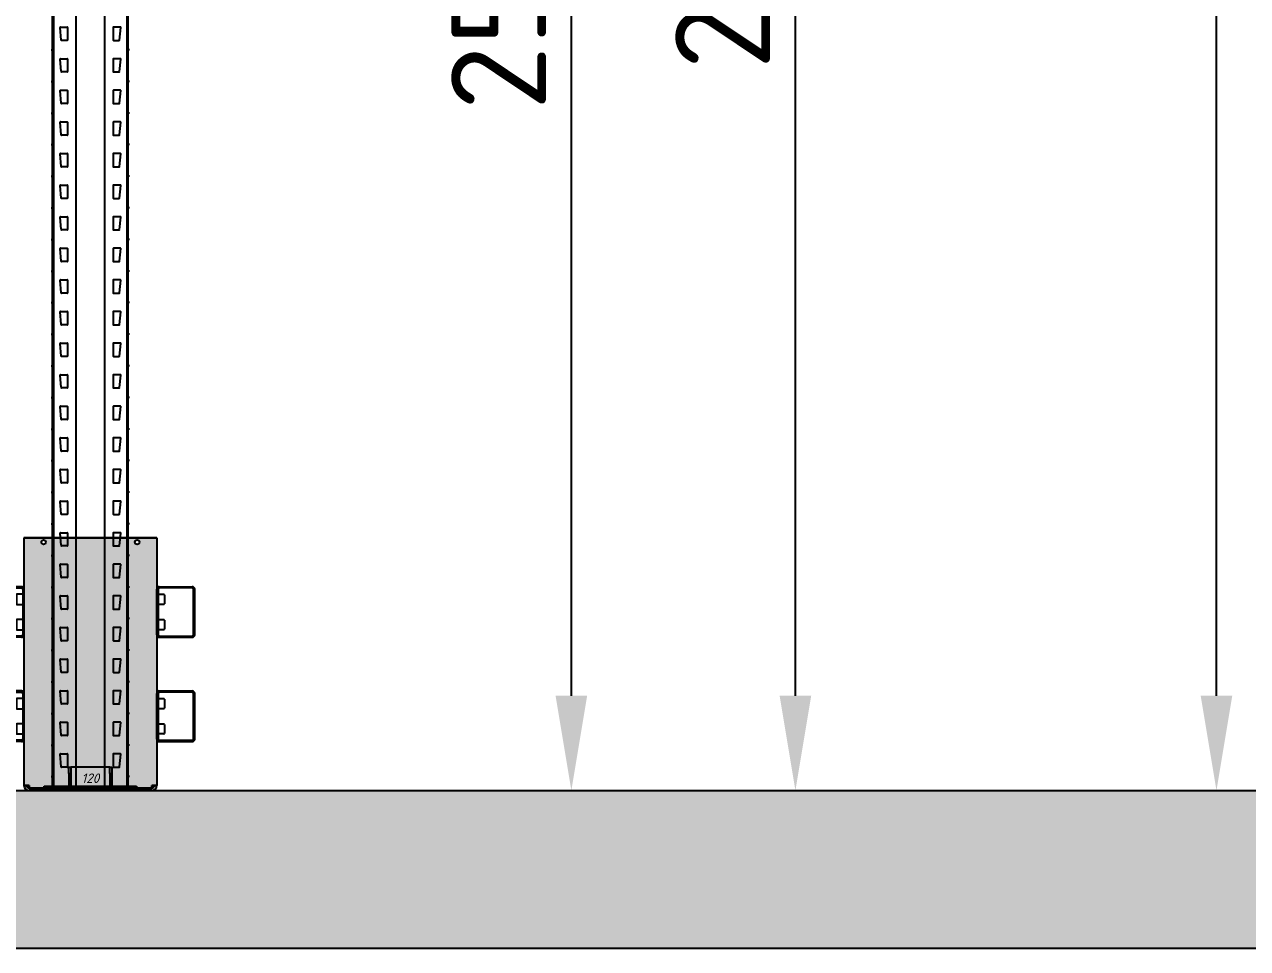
# Model space of a CAD drawing. Header units: millimetres. Extents: x 2140 to 223837, y 2113 to 170313.
# Drawn here: x 214557 to 216491, y 109472 to 110935 of the extents above; entities that cross this region are included whole.
import ezdxf

# ---------------------------------------------------------------- set-up
doc = ezdxf.new("R2010")
doc.units = ezdxf.units.MM
doc.layers.add('0_ANNOT_Dimensions', color=7, linetype='Continuous')
doc.layers.add('2.Стойка', color=7, linetype='Continuous')
doc.layers.add('37.Паллеты', color=32, linetype='Continuous', lineweight=0)
doc.layers.add('_Размеры', color=7, linetype='Continuous', lineweight=9)
doc.styles.get("Standard").update_dxf_attribs({"font": 'isocpeur.ttf'})
doc.styles.add('Курсив', font='isocpeui.ttf')
doc.dimstyles.new('150', dxfattribs={"dimtxt": 150, "dimasz": 150, "dimexe": 1, "dimexo": 10, "dimgap": 40, "dimtad": 1, "dimdec": 0, "dimzin": 0, "dimdsep": 46, "dimtxsty": 'Standard', "dimcen": 0.09, "dimadec": 0, "dimazin": 0, "dimtfac": 1, "dimtdec": 0, "dimtofl": 0, "dimtmove": 0, "dimatfit": 3, "dimfxl": 1, "dimtolj": 1, "dimtzin": 0, "dimarcsym": 0})
doc.dimstyles.new('150 (цвет)', dxfattribs={"dimtxt": 150, "dimasz": 150, "dimexe": 1, "dimexo": 10, "dimgap": -20, "dimtad": 1, "dimdec": 0, "dimzin": 0, "dimdsep": 46, "dimtxsty": 'Standard', "dimcen": 0.09, "dimadec": 0, "dimazin": 0, "dimtfac": 1, "dimtdec": 0, "dimtofl": 0, "dimtmove": 0, "dimatfit": 3, "dimfxl": 1, "dimtfill": 2, "dimtfillclr": 2, "dimtolj": 1, "dimtzin": 0, "dimarcsym": 0})
doc.dimstyles.new('Рзм блок', dxfattribs={"dimtxt": 40, "dimasz": 80, "dimexe": 0.18, "dimexo": 0, "dimgap": 5, "dimtad": 1, "dimtoh": 1, "dimdec": 0, "dimzin": 0, "dimdsep": 46, "dimtxsty": 'Курсив', "dimblk": 'NONE', "dimcen": 0.09, "dimse1": 1, "dimse2": 1, "dimsd1": 1, "dimsd2": 1, "dimadec": 0, "dimazin": 0, "dimtfac": 1, "dimtdec": 0, "dimtofl": 0, "dimtmove": 0, "dimatfit": 2, "dimldrblk": 'NONE', "dimfxl": 0.18, "dimtolj": 1, "dimtzin": 0, "dimarcsym": 0})

# ---------------------------------------------------------------- blocks, each defined once
blk = doc.blocks.new('*U1210')
at = {"linetype": 'ByBlock', "ltscale": 300}
h = blk.add_hatch(dxfattribs=at)
h.set_pattern_fill('AR-SAND', color=256, scale=50, style=0)
h.set_pattern_definition([(37.5, (-941512.64, 840980.66), (-3.149668, 96.3411885), [0, -76, 0, -85, 0, -81.25]), (7.5, (-941512.64, 840980.66), (88.488835, 141.107303), [0, -41, 0, -68.5, 0, -26.25]), (327.5, (-941574.14, 840980.66), (155.707093, 0.2829527), [0, -25, 0, -90, 0, -117.5]), (317.5, (-941574.14, 840980.66), (150.30633, 43.883778), [0, -12.5, 0, -59, 0, -67.5])])
h.paths.add_polyline_path([(0, 0), (35715.7, 0), (35715.7, -250), (0, -250)])
blk.add_lwpolyline([(0, 0), (35715.7, 0), (35715.7, -250), (0, -250)], close=True, dxfattribs=at)
blk = doc.blocks.new('*D495')
at = {"layer": 'Defpoints', "color": 0, "linetype": 'ByBlock', "transparency": 16777216}
for p in [(-120, 12200), (0, 12200), (0, 0)]:
    blk.add_point(p, dxfattribs=at)
at = {"color": 0, "linetype": 'ByBlock', "transparency": 16777216, "insert": (-132.5, 12150), "char_height": 15, "attachment_point": 5, "rotation": 90, "style": 'Курсив'}
blk.add_mtext('\\A1;12200', dxfattribs=at)
blk = doc.blocks.new('_None')
blk = doc.blocks.new('*D496')
at = {"layer": 'Defpoints', "color": 0, "linetype": 'ByBlock', "transparency": 16777216}
for p in [(-120, 0), (-120, 0), (0, 0)]:
    blk.add_point(p, dxfattribs=at)
at = {"color": 0, "linetype": 'ByBlock', "transparency": 16777216, "insert": (-60, 12.5), "char_height": 15, "attachment_point": 5, "style": 'Курсив'}
blk.add_mtext('\\A1;120', dxfattribs=at)
blk = doc.blocks.new('*D1223')
at = {"layer": '0_ANNOT_Dimensions', "color": 0, "lineweight": -2, "transparency": 16777216}
for p, q in [((214606, 112308.8), (215422.8, 112308.8)), ((215421.8, 109872.5), (215421.8, 112158.8)), ((214671, 109722.5), (215422.8, 109722.5))]:
    blk.add_line(p, q, dxfattribs=at)
at = {"layer": '0_ANNOT_Dimensions', "color": 0, "transparency": 16777216}
for points in [[(215396.8, 112158.8), (215446.8, 112158.8), (215421.8, 112308.8)], [(215396.8, 109872.5), (215446.8, 109872.5), (215421.8, 109722.5)]]:
    blk.add_solid(points, dxfattribs=at)
at = {"layer": 'Defpoints', "color": 0, "transparency": 16777216}
for p in [(214596, 112308.8), (215421.8, 112308.8), (214661, 109722.5)]:
    blk.add_point(p, dxfattribs=at)
at = {"layer": '0_ANNOT_Dimensions', "color": 0, "transparency": 16777216, "insert": (215306.8, 111015.6), "char_height": 150, "attachment_point": 5, "rotation": 90}
blk.add_mtext('\\A1;2586', dxfattribs=at)
blk = doc.blocks.new('*D1224')
at = {"layer": '0_ANNOT_Dimensions', "color": 0, "lineweight": -2, "transparency": 16777216}
for p, q in [((214606, 112403.8), (215777.2, 112403.8)), ((215776.2, 109872.5), (215776.2, 112253.8)), ((214671, 109722.5), (215777.2, 109722.5))]:
    blk.add_line(p, q, dxfattribs=at)
at = {"layer": '0_ANNOT_Dimensions', "color": 0, "transparency": 16777216}
for points in [[(215751.2, 112253.8), (215801.2, 112253.8), (215776.2, 112403.8)], [(215751.2, 109872.5), (215801.2, 109872.5), (215776.2, 109722.5)]]:
    blk.add_solid(points, dxfattribs=at)
at = {"layer": 'Defpoints', "color": 0, "transparency": 16777216}
for p in [(214596, 112403.8), (215776.2, 112403.8), (214661, 109722.5)]:
    blk.add_point(p, dxfattribs=at)
at = {"layer": '0_ANNOT_Dimensions', "color": 0, "transparency": 16777216, "insert": (215661.2, 111063.1), "char_height": 150, "attachment_point": 5, "rotation": 90}
blk.add_mtext('\\A1;2681', dxfattribs=at)
blk = doc.blocks.new('*D1219')
at = {"layer": '0_ANNOT_Dimensions', "color": 0, "lineweight": -2, "transparency": 16777216}
for p, q in [((214606, 113608.8), (216443.2, 113608.8)), ((216442.2, 109872.5), (216442.2, 113458.8)), ((216422.2, 111880.6), (216232.2, 111880.6)), ((216232.2, 111880.6), (216232.2, 111450.6)), ((216422.2, 111450.6), (216422.2, 111880.6)), ((216232.2, 111450.6), (216422.2, 111450.6)), ((215056.9, 109722.5), (216443.2, 109722.5))]:
    blk.add_line(p, q, dxfattribs=at)
at = {"layer": '0_ANNOT_Dimensions', "color": 0, "transparency": 16777216}
for points in [[(216417.2, 113458.8), (216467.2, 113458.8), (216442.2, 113608.8)], [(216417.2, 109872.5), (216467.2, 109872.5), (216442.2, 109722.5)]]:
    blk.add_solid(points, dxfattribs=at)
at = {"layer": 'Defpoints', "color": 0, "transparency": 16777216}
for p in [(214596, 113608.8), (216442.2, 113608.8), (215046.9, 109722.5)]:
    blk.add_point(p, dxfattribs=at)
at = {"layer": '0_ANNOT_Dimensions', "color": 0, "transparency": 16777216, "insert": (216327.2, 111665.6), "char_height": 150, "attachment_point": 5, "rotation": 90, "bg_fill": 1, "box_fill_scale": 1.1, "bg_fill_color": 2, "bg_fill_transparency": 0}
blk.add_mtext('\\A1;3886', dxfattribs=at)
blk = doc.blocks.new('*D1220')
at = {"layer": '0_ANNOT_Dimensions', "color": 0, "lineweight": -2, "transparency": 16777216}
for p, q in [((214606, 115053.8), (216771.7, 115053.8)), ((216770.7, 109872.5), (216770.7, 114903.8)), ((215056.9, 109722.5), (216771.7, 109722.5))]:
    blk.add_line(p, q, dxfattribs=at)
at = {"layer": '0_ANNOT_Dimensions', "color": 0, "transparency": 16777216}
for points in [[(216745.7, 114903.8), (216795.7, 114903.8), (216770.7, 115053.8)], [(216745.7, 109872.5), (216795.7, 109872.5), (216770.7, 109722.5)]]:
    blk.add_solid(points, dxfattribs=at)
at = {"layer": 'Defpoints', "color": 0, "transparency": 16777216}
for p in [(214596, 115053.8), (216770.7, 115053.8), (215046.9, 109722.5)]:
    blk.add_point(p, dxfattribs=at)
at = {"layer": '0_ANNOT_Dimensions', "color": 0, "transparency": 16777216, "insert": (216655.7, 112388.1), "char_height": 150, "attachment_point": 5, "rotation": 90}
blk.add_mtext('\\A1;5331', dxfattribs=at)
blk = doc.blocks.new('*D1221')
at = {"layer": '0_ANNOT_Dimensions', "color": 0, "lineweight": -2, "transparency": 16777216}
for p, q in [((215024.4, 116403.8), (217085.9, 116403.8)), ((217084.9, 109872.5), (217084.9, 116253.8)), ((215234.1, 109722.5), (217085.9, 109722.5))]:
    blk.add_line(p, q, dxfattribs=at)
at = {"layer": '0_ANNOT_Dimensions', "color": 0, "transparency": 16777216}
for points in [[(217059.9, 116253.8), (217109.9, 116253.8), (217084.9, 116403.8)], [(217059.9, 109872.5), (217109.9, 109872.5), (217084.9, 109722.5)]]:
    blk.add_solid(points, dxfattribs=at)
at = {"layer": 'Defpoints', "color": 0, "transparency": 16777216}
for p in [(215014.4, 116403.8), (217084.9, 116403.8), (215224.1, 109722.5)]:
    blk.add_point(p, dxfattribs=at)
at = {"layer": '0_ANNOT_Dimensions', "color": 0, "transparency": 16777216, "insert": (216969.9, 113063.1), "char_height": 150, "attachment_point": 5, "rotation": 90}
blk.add_mtext('\\A1;6681', dxfattribs=at)
blk = doc.blocks.new('*D1222')
at = {"layer": '0_ANNOT_Dimensions', "color": 0, "lineweight": -2, "transparency": 16777216}
for p, q in [((214606, 117608.8), (217421.5, 117608.8)), ((217420.5, 109872.5), (217420.5, 117458.8)), ((217400.5, 113880.6), (217210.5, 113880.6)), ((217210.5, 113880.6), (217210.5, 113450.6)), ((217400.5, 113450.6), (217400.5, 113880.6)), ((217210.5, 113450.6), (217400.5, 113450.6)), ((215234.1, 109722.5), (217421.5, 109722.5))]:
    blk.add_line(p, q, dxfattribs=at)
at = {"layer": '0_ANNOT_Dimensions', "color": 0, "transparency": 16777216}
for points in [[(217395.5, 117458.8), (217445.5, 117458.8), (217420.5, 117608.8)], [(217395.5, 109872.5), (217445.5, 109872.5), (217420.5, 109722.5)]]:
    blk.add_solid(points, dxfattribs=at)
at = {"layer": 'Defpoints', "color": 0, "transparency": 16777216}
for p in [(214596, 117608.8), (217420.5, 117608.8), (215224.1, 109722.5)]:
    blk.add_point(p, dxfattribs=at)
at = {"layer": '0_ANNOT_Dimensions', "color": 0, "transparency": 16777216, "insert": (217305.5, 113665.6), "char_height": 150, "attachment_point": 5, "rotation": 90, "bg_fill": 1, "box_fill_scale": 1.1, "bg_fill_color": 2, "bg_fill_transparency": 0}
blk.add_mtext('\\A1;7886', dxfattribs=at)
blk = doc.blocks.new('*U1025')
h = blk.add_hatch(color=0)
h.dxf.hatch_style = 1
h.paths.add_polyline_path([(-105, 400), (-97, 400), (97, 400), (105, 400), (105, 8), (97, 8), (97, 4), (92, 4), (-92, 4), (-97, 4), (-97, 8), (-105, 8)])
h.paths.add_polyline_path([(77.5, 393, 1), (70.5, 393, 1)], flags=16)
h.paths.add_polyline_path([(-70.5, 393, 1), (-77.5, 393, 1)], flags=16)
h.paths.add_polyline_path([(-105, 8), (-101, 8, 0.414214), (-97, 4), (-92, 4), (92, 4), (97, 4, 0.414214), (101, 8), (105, 8, -0.414214), (97, 0), (92, 0), (-92, 0), (-97, 0, -0.414214)])
h = blk.add_hatch(color=0)
h.dxf.hatch_style = 1
h.paths.add_polyline_path([(105, 318.5, -0.414214), (109, 322.5), (161, 322.5, -0.414214), (165, 318.5), (165, 246.5, -0.414214), (161, 242.5), (109, 242.5, -0.414214), (105, 246.5)])
h.paths.add_polyline_path([(107, 246.5, 0.414214), (109, 244.5), (161, 244.5, 0.414214), (163, 246.5), (163, 318.5, 0.414214), (161, 320.5), (109, 320.5, 0.414214), (107, 318.5)], flags=16)
h = blk.add_hatch(color=0)
h.dxf.hatch_style = 1
h.paths.add_polyline_path([(105, 153.5, -0.414214), (109, 157.5), (161, 157.5, -0.414214), (165, 153.5), (165, 81.5, -0.414214), (161, 77.5), (109, 77.5, -0.414214), (105, 81.5)])
h.paths.add_polyline_path([(107, 81.5, 0.414214), (109, 79.5), (161, 79.5, 0.414214), (163, 81.5), (163, 153.5, 0.414214), (161, 155.5), (109, 155.5, 0.414214), (107, 153.5)], flags=16)
at = {"color": 18, "linetype": 'Continuous', "lineweight": 25, "true_color": 0x000000}
for p, q in [((-105, 400), (-97, 400)), ((-105, 400), (-105, 8)), ((-97, 400), (97, 400)), ((97, 400), (105, 400)), ((105, 400), (105, 8)), ((105, 246.5), (105, 318.5)), ((107, 318.5), (107, 246.5)), ((107, 310.5), (116, 310.5)), ((109, 322.5), (161, 322.5)), ((161, 320.5), (109, 320.5)), ((163, 246.5), (163, 318.5)), ((165, 246.5), (165, 318.5)), ((116, 294.5), (107, 294.5)), ((117, 309.5), (117, 302.5)), ((117, 302.5), (117, 295.5)), ((107, 270.5), (116, 270.5)), ((116, 254.5), (107, 254.5)), ((117, 269.5), (117, 262.5)), ((117, 262.5), (117, 255.5)), ((109, 244.5), (161, 244.5)), ((109, 242.5), (161, 242.5)), ((109, 157.5), (161, 157.5)), ((161, 155.5), (109, 155.5)), ((105, 81.5), (105, 153.5)), ((107, 153.5), (107, 81.5)), ((107, 145.5), (116, 145.5)), ((117, 144.5), (117, 130.5)), ((163, 81.5), (163, 153.5)), ((165, 81.5), (165, 153.5)), ((116, 129.5), (107, 129.5)), ((107, 105.5), (116, 105.5)), ((117, 104.5), (117, 97.5)), ((117, 97.5), (117, 90.5)), ((116, 89.5), (107, 89.5)), ((109, 79.5), (161, 79.5)), ((109, 77.5), (161, 77.5)), ((-97, 8), (-105, 8)), ((-97, 4), (-97, 8)), ((-92, 4), (-97, 4)), ((-97, 0), (-92, 0)), ((-92, 4), (92, 4)), ((-92, 0), (92, 0)), ((97, 4), (92, 4)), ((92, 0), (97, 0)), ((97, 8), (97, 4)), ((105, 8), (97, 8))]:
    blk.add_line(p, q, dxfattribs=at)
for centre in [(-74, 393), (74, 393)]:
    blk.add_circle(centre, 3.5, dxfattribs=at)
for centre, radius, start, end in [((109, 318.5), 4, 90, 180), ((109, 318.5), 2, 90, 180), ((116, 309.5), 1, 0, 90), ((161, 318.5), 4, 0, 90), ((161, 318.5), 2, 0, 90), ((116, 295.5), 1, 270, 0), ((116, 269.5), 1, 0, 90), ((116, 255.5), 1, 270, 0), ((109, 246.5), 4, 180, 270), ((109, 246.5), 2, 180, 270), ((161, 246.5), 4, 270, 0), ((161, 246.5), 2, 270, 0), ((109, 153.5), 4, 90, 180), ((109, 153.5), 2, 90, 180), ((161, 153.5), 4, 0, 90), ((161, 153.5), 2, 0, 90), ((116, 144.5), 1, 0, 90), ((116, 130.5), 1, 270, 0), ((116, 104.5), 1, 0, 90), ((109, 81.5), 4, 180, 270), ((109, 81.5), 2, 180, 270), ((116, 90.5), 1, 270, 0), ((161, 81.5), 4, 270, 0), ((161, 81.5), 2, 270, 0), ((-97, 8), 8, 180, 270), ((-97, 8), 4, 180, 270), ((97, 8), 8, 270, 0), ((97, 8), 4, 270, 0)]:
    blk.add_arc(centre, radius, start, end, dxfattribs=at)
blk = doc.blocks.new('*U1282')
h = blk.add_hatch(color=0)
h.dxf.hatch_style = 1
h.paths.add_polyline_path([(105, 400), (97, 400), (-97, 400), (-105, 400), (-105, 8), (-97, 8), (-97, 4), (-92, 4), (92, 4), (97, 4), (97, 8), (105, 8)])
h.paths.add_polyline_path([(-77.5, 393, -1), (-70.5, 393, -1)], flags=16)
h.paths.add_polyline_path([(70.5, 393, -1), (77.5, 393, -1)], flags=16)
h.paths.add_polyline_path([(105, 8), (101, 8, -0.414214), (97, 4), (92, 4), (-92, 4), (-97, 4, -0.414214), (-101, 8), (-105, 8, 0.414214), (-97, 0), (-92, 0), (92, 0), (97, 0, 0.414214)])
h = blk.add_hatch(color=0)
h.dxf.hatch_style = 1
h.paths.add_polyline_path([(-105, 318.5, 0.414214), (-109, 322.5), (-161, 322.5, 0.414214), (-165, 318.5), (-165, 246.5, 0.414214), (-161, 242.5), (-109, 242.5, 0.414214), (-105, 246.5)])
h.paths.add_polyline_path([(-107, 246.5, -0.414214), (-109, 244.5), (-161, 244.5, -0.414214), (-163, 246.5), (-163, 318.5, -0.414214), (-161, 320.5), (-109, 320.5, -0.414214), (-107, 318.5)], flags=16)
h = blk.add_hatch(color=0)
h.dxf.hatch_style = 1
h.paths.add_polyline_path([(-105, 153.5, 0.414214), (-109, 157.5), (-161, 157.5, 0.414214), (-165, 153.5), (-165, 81.5, 0.414214), (-161, 77.5), (-109, 77.5, 0.414214), (-105, 81.5)])
h.paths.add_polyline_path([(-107, 81.5, -0.414214), (-109, 79.5), (-161, 79.5, -0.414214), (-163, 81.5), (-163, 153.5, -0.414214), (-161, 155.5), (-109, 155.5, -0.414214), (-107, 153.5)], flags=16)
at = {"color": 18, "linetype": 'Continuous', "lineweight": 25, "true_color": 0x000000}
for p, q in [((-97, 400), (-105, 400)), ((-105, 400), (-105, 8)), ((97, 400), (-97, 400)), ((105, 400), (97, 400)), ((105, 400), (105, 8)), ((-165, 246.5), (-165, 318.5)), ((-163, 246.5), (-163, 318.5)), ((-109, 322.5), (-161, 322.5)), ((-161, 320.5), (-109, 320.5)), ((-107, 310.5), (-116, 310.5)), ((-107, 318.5), (-107, 246.5)), ((-105, 246.5), (-105, 318.5)), ((-117, 309.5), (-117, 302.5)), ((-117, 302.5), (-117, 295.5)), ((-116, 294.5), (-107, 294.5)), ((-117, 269.5), (-117, 262.5)), ((-117, 262.5), (-117, 255.5)), ((-107, 270.5), (-116, 270.5)), ((-116, 254.5), (-107, 254.5)), ((-109, 244.5), (-161, 244.5)), ((-109, 242.5), (-161, 242.5)), ((-109, 157.5), (-161, 157.5)), ((-161, 155.5), (-109, 155.5)), ((-165, 81.5), (-165, 153.5)), ((-163, 81.5), (-163, 153.5)), ((-117, 144.5), (-117, 130.5)), ((-107, 145.5), (-116, 145.5)), ((-107, 153.5), (-107, 81.5)), ((-105, 81.5), (-105, 153.5)), ((-116, 129.5), (-107, 129.5)), ((-117, 104.5), (-117, 97.5)), ((-117, 97.5), (-117, 90.5)), ((-107, 105.5), (-116, 105.5)), ((-109, 79.5), (-161, 79.5)), ((-109, 77.5), (-161, 77.5)), ((-116, 89.5), (-107, 89.5)), ((-105, 8), (-97, 8)), ((-97, 8), (-97, 4)), ((-97, 4), (-92, 4)), ((-92, 0), (-97, 0)), ((92, 4), (-92, 4)), ((92, 0), (-92, 0)), ((92, 4), (97, 4)), ((97, 0), (92, 0)), ((97, 4), (97, 8)), ((97, 8), (105, 8))]:
    blk.add_line(p, q, dxfattribs=at)
for centre in [(-74, 393), (74, 393)]:
    blk.add_circle(centre, 3.5, dxfattribs=at)
for centre, radius, start, end in [((-161, 318.5), 4, 90, 180), ((-161, 318.5), 2, 90, 180), ((-116, 309.5), 1, 90, 180), ((-109, 318.5), 4, 0, 90), ((-109, 318.5), 2, 0, 90), ((-116, 295.5), 1, 180, 270), ((-116, 269.5), 1, 90, 180), ((-116, 255.5), 1, 180, 270), ((-161, 246.5), 4, 180, 270), ((-161, 246.5), 2, 180, 270), ((-109, 246.5), 4, 270, 0), ((-109, 246.5), 2, 270, 0), ((-161, 153.5), 4, 90, 180), ((-161, 153.5), 2, 90, 180), ((-109, 153.5), 4, 0, 90), ((-109, 153.5), 2, 0, 90), ((-116, 144.5), 1, 90, 180), ((-116, 130.5), 1, 180, 270), ((-116, 104.5), 1, 90, 180), ((-161, 81.5), 4, 180, 270), ((-161, 81.5), 2, 180, 270), ((-116, 90.5), 1, 180, 270), ((-109, 81.5), 4, 270, 0), ((-109, 81.5), 2, 270, 0), ((-97, 8), 8, 180, 270), ((-97, 8), 4, 180, 270), ((97, 8), 8, 270, 0), ((97, 8), 4, 270, 0)]:
    blk.add_arc(centre, radius, start, end, dxfattribs=at)
blk = doc.blocks.new('*U1283')
at = {"layer": '_Размеры', "color": 1}
for name in ['*U1282', '*U1025']:
    blk.add_blockref(name, (0, -199), dxfattribs=at)
blk = doc.blocks.new('*U1284')
at = {"color": 0, "linetype": 'ByBlock', "lineweight": -2, "transparency": 16777216}
blk.add_blockref('*U1283', (2830, 0), dxfattribs=at)
blk = doc.blocks.new('*D1622')
at = {"layer": '0_ANNOT_Dimensions', "color": 0, "lineweight": -2, "transparency": 16777216}
for p, q in [((214606, 118853.8), (217762.8, 118853.8)), ((217761.8, 109872.5), (217761.8, 118703.8)), ((214744, 109722.5), (217762.8, 109722.5))]:
    blk.add_line(p, q, dxfattribs=at)
at = {"layer": '0_ANNOT_Dimensions', "color": 0, "transparency": 16777216}
for points in [[(217736.8, 118703.8), (217786.8, 118703.8), (217761.8, 118853.8)], [(217736.8, 109872.5), (217786.8, 109872.5), (217761.8, 109722.5)]]:
    blk.add_solid(points, dxfattribs=at)
at = {"layer": 'Defpoints', "color": 0, "transparency": 16777216}
for p in [(214596, 118853.8), (217761.8, 118853.8), (214734, 109722.5)]:
    blk.add_point(p, dxfattribs=at)
at = {"layer": '0_ANNOT_Dimensions', "color": 0, "transparency": 16777216, "insert": (217646.8, 114288.1), "char_height": 150, "attachment_point": 5, "rotation": 90}
blk.add_mtext('\\A1;9131', dxfattribs=at)
blk = doc.blocks.new('*D1634')
at = {"layer": '0_ANNOT_Dimensions', "color": 0, "lineweight": -2, "transparency": 16777216}
for p, q in [((214606, 120003.8), (218097.6, 120003.8)), ((218096.6, 109872.5), (218096.6, 119853.8)), ((214744, 109722.5), (218097.6, 109722.5))]:
    blk.add_line(p, q, dxfattribs=at)
at = {"layer": '0_ANNOT_Dimensions', "color": 0, "transparency": 16777216}
for points in [[(218071.6, 119853.8), (218121.6, 119853.8), (218096.6, 120003.8)], [(218071.6, 109872.5), (218121.6, 109872.5), (218096.6, 109722.5)]]:
    blk.add_solid(points, dxfattribs=at)
at = {"layer": 'Defpoints', "color": 0, "transparency": 16777216}
for p in [(214596, 120003.8), (218096.6, 120003.8), (214734, 109722.5)]:
    blk.add_point(p, dxfattribs=at)
at = {"layer": '0_ANNOT_Dimensions', "color": 0, "transparency": 16777216, "insert": (217981.6, 114863.1), "char_height": 150, "attachment_point": 5, "rotation": 90}
blk.add_mtext('\\A1;10281', dxfattribs=at)
blk = doc.blocks.new('*U494')
at = {"color": 0, "linetype": 'Continuous', "lineweight": 25}
for p, q in [((-94, 30), (-91, 30)), ((-94, 20), (-94, 30)), ((-94, 20), (-94, 0)), ((-91, 30), (-91, 20)), ((-88, 30), (-91, 30)), ((-91, 20), (-91, 0)), ((-32, 30), (-88, 30)), ((-29, 30), (-32, 30)), ((-29, 30), (-26, 30)), ((-29, 20), (-29, 30)), ((-29, 20), (-29, 0)), ((-26, 30), (-26, 20)), ((-26, 20), (-26, 0)), ((-133, -3), (-133, 0)), ((-133, 0), (-128, 0)), ((-128, 0), (8, 0)), ((8, 0), (13, 0)), ((13, 0), (13, -3)), ((-128, -3), (-133, -3)), ((-128, -3), (8, -3)), ((13, -3), (8, -3))]:
    blk.add_line(p, q, dxfattribs=at)
at = {"color": 0, "linetype": 'ByBlock'}
blk.add_lwpolyline([(-133, -3), (13, -3), (13, -7), (-133, -7)], close=True, dxfattribs=at)
at = {"layer": '2.Стойка', "color": 0, "linetype": 'ByBlock'}
for p, q in [((-120, 0), (-120, 12200)), ((-118, 0), (-118, 12200)), ((-82.7, 0), (-82.7, 12200)), ((-37.3, 0), (-37.3, 12200)), ((-2, 0), (-2, 12200)), ((0, 0), (0, 12200)), ((-106.1, 1180.5), (-108, 1200.5)), ((-107.5, 1201), (-96.5, 1201)), ((-96, 1200.5), (-96, 1180.5)), ((-24, 1200.5), (-24, 1180.5)), ((-12.5, 1201), (-23.5, 1201)), ((-13.9, 1180.5), (-12, 1200.5)), ((-122, 1165), (-118, 1165)), ((-120, 1170.5), (-118, 1170.5)), ((-96.5, 1180), (-105.6, 1180)), ((-23.5, 1180), (-14.4, 1180)), ((0, 1170.5), (-2, 1170.5)), ((2, 1165), (-2, 1165)), ((-120, 1159.5), (-118, 1159.5)), ((-106.1, 1130.5), (-108, 1150.5)), ((-107.5, 1151), (-96.5, 1151)), ((-96, 1150.5), (-96, 1130.5)), ((-24, 1150.5), (-24, 1130.5)), ((-12.5, 1151), (-23.5, 1151)), ((-13.9, 1130.5), (-12, 1150.5)), ((0, 1159.5), (-2, 1159.5)), ((-96.5, 1130), (-105.6, 1130)), ((-23.5, 1130), (-14.4, 1130)), ((-122, 1115), (-118, 1115)), ((-120, 1120.5), (-118, 1120.5)), ((-120, 1109.5), (-118, 1109.5)), ((0, 1120.5), (-2, 1120.5)), ((2, 1115), (-2, 1115)), ((0, 1109.5), (-2, 1109.5)), ((-106.1, 1080.5), (-108, 1100.5)), ((-107.5, 1101), (-96.5, 1101)), ((-96, 1100.5), (-96, 1080.5)), ((-24, 1100.5), (-24, 1080.5)), ((-12.5, 1101), (-23.5, 1101)), ((-13.9, 1080.5), (-12, 1100.5)), ((-122, 1065), (-118, 1065)), ((-120, 1070.5), (-118, 1070.5)), ((-96.5, 1080), (-105.6, 1080)), ((-23.5, 1080), (-14.4, 1080)), ((0, 1070.5), (-2, 1070.5)), ((2, 1065), (-2, 1065)), ((-120, 1059.5), (-118, 1059.5)), ((-106.1, 1030.5), (-108, 1050.5)), ((-107.5, 1051), (-96.5, 1051)), ((-96, 1050.5), (-96, 1030.5)), ((-24, 1050.5), (-24, 1030.5)), ((-12.5, 1051), (-23.5, 1051)), ((-13.9, 1030.5), (-12, 1050.5)), ((0, 1059.5), (-2, 1059.5)), ((-96.5, 1030), (-105.6, 1030)), ((-23.5, 1030), (-14.4, 1030)), ((-122, 1015), (-118, 1015)), ((-120, 1020.5), (-118, 1020.5)), ((-120, 1009.5), (-118, 1009.5)), ((0, 1020.5), (-2, 1020.5)), ((2, 1015), (-2, 1015)), ((0, 1009.5), (-2, 1009.5)), ((-106.1, 980.5), (-108, 1000.5)), ((-107.5, 1001), (-96.5, 1001)), ((-96, 1000.5), (-96, 980.5)), ((-24, 1000.5), (-24, 980.5)), ((-12.5, 1001), (-23.5, 1001)), ((-13.9, 980.5), (-12, 1000.5)), ((-120, 970.5), (-118, 970.5)), ((-96.5, 980), (-105.6, 980)), ((-23.5, 980), (-14.4, 980)), ((0, 970.5), (-2, 970.5)), ((-122, 965), (-118, 965)), ((-120, 959.5), (-118, 959.5)), ((-106.1, 930.5), (-108, 950.5)), ((-107.5, 951), (-96.5, 951)), ((-96, 950.5), (-96, 930.5)), ((-24, 950.5), (-24, 930.5)), ((-12.5, 951), (-23.5, 951)), ((-13.9, 930.5), (-12, 950.5)), ((2, 965), (-2, 965)), ((0, 959.5), (-2, 959.5)), ((-96.5, 930), (-105.6, 930)), ((-23.5, 930), (-14.4, 930)), ((-122, 915), (-118, 915)), ((-120, 920.5), (-118, 920.5)), ((-120, 909.5), (-118, 909.5)), ((0, 920.5), (-2, 920.5)), ((2, 915), (-2, 915)), ((0, 909.5), (-2, 909.5)), ((-106.1, 880.5), (-108, 900.5)), ((-107.5, 901), (-96.5, 901)), ((-96, 900.5), (-96, 880.5)), ((-24, 900.5), (-24, 880.5)), ((-12.5, 901), (-23.5, 901)), ((-13.9, 880.5), (-12, 900.5)), ((-96.5, 880), (-105.6, 880)), ((-23.5, 880), (-14.4, 880)), ((-122, 865), (-118, 865)), ((-120, 870.5), (-118, 870.5)), ((-120, 859.5), (-118, 859.5)), ((0, 870.5), (-2, 870.5)), ((2, 865), (-2, 865)), ((0, 859.5), (-2, 859.5)), ((-106.1, 830.5), (-108, 850.5)), ((-107.5, 851), (-96.5, 851)), ((-96, 850.5), (-96, 830.5)), ((-24, 850.5), (-24, 830.5)), ((-12.5, 851), (-23.5, 851)), ((-13.9, 830.5), (-12, 850.5)), ((-122, 815), (-118, 815)), ((-120, 820.5), (-118, 820.5)), ((-96.5, 830), (-105.6, 830)), ((-23.5, 830), (-14.4, 830)), ((0, 820.5), (-2, 820.5)), ((2, 815), (-2, 815)), ((-120, 809.5), (-118, 809.5)), ((-106.1, 780.5), (-108, 800.5)), ((-107.5, 801), (-96.5, 801)), ((-96, 800.5), (-96, 780.5)), ((-24, 800.5), (-24, 780.5)), ((-12.5, 801), (-23.5, 801)), ((-13.9, 780.5), (-12, 800.5)), ((0, 809.5), (-2, 809.5)), ((-96.5, 780), (-105.6, 780)), ((-23.5, 780), (-14.4, 780)), ((-122, 765), (-118, 765)), ((-120, 770.5), (-118, 770.5)), ((-120, 759.5), (-118, 759.5)), ((0, 770.5), (-2, 770.5)), ((2, 765), (-2, 765)), ((0, 759.5), (-2, 759.5)), ((-106.1, 730.5), (-108, 750.5)), ((-107.5, 751), (-96.5, 751)), ((-96, 750.5), (-96, 730.5)), ((-24, 750.5), (-24, 730.5)), ((-12.5, 751), (-23.5, 751)), ((-13.9, 730.5), (-12, 750.5)), ((-120, 720.5), (-118, 720.5)), ((-96.5, 730), (-105.6, 730)), ((-23.5, 730), (-14.4, 730)), ((0, 720.5), (-2, 720.5)), ((-122, 715), (-118, 715)), ((-120, 709.5), (-118, 709.5)), ((-106.1, 680.5), (-108, 700.5)), ((-107.5, 701), (-96.5, 701)), ((-96, 700.5), (-96, 680.5)), ((-24, 700.5), (-24, 680.5)), ((-12.5, 701), (-23.5, 701)), ((-13.9, 680.5), (-12, 700.5)), ((2, 715), (-2, 715)), ((0, 709.5), (-2, 709.5)), ((-96.5, 680), (-105.6, 680)), ((-23.5, 680), (-14.4, 680)), ((-122, 665), (-118, 665)), ((-120, 670.5), (-118, 670.5)), ((-120, 659.5), (-118, 659.5)), ((0, 670.5), (-2, 670.5)), ((2, 665), (-2, 665)), ((0, 659.5), (-2, 659.5)), ((-106.1, 630.5), (-108, 650.5)), ((-107.5, 651), (-96.5, 651)), ((-96, 650.5), (-96, 630.5)), ((-24, 650.5), (-24, 630.5)), ((-12.5, 651), (-23.5, 651)), ((-13.9, 630.5), (-12, 650.5)), ((-120, 620.5), (-118, 620.5)), ((-96.5, 630), (-105.6, 630)), ((-23.5, 630), (-14.4, 630)), ((0, 620.5), (-2, 620.5)), ((-122, 615), (-118, 615)), ((-120, 609.5), (-118, 609.5)), ((-106.1, 580.5), (-108, 600.5)), ((-107.5, 601), (-96.5, 601)), ((-96, 600.5), (-96, 580.5)), ((-24, 600.5), (-24, 580.5)), ((-12.5, 601), (-23.5, 601)), ((-13.9, 580.5), (-12, 600.5)), ((2, 615), (-2, 615)), ((0, 609.5), (-2, 609.5)), ((-122, 565), (-118, 565)), ((-120, 570.5), (-118, 570.5)), ((-96.5, 580), (-105.6, 580)), ((-23.5, 580), (-14.4, 580)), ((0, 570.5), (-2, 570.5)), ((2, 565), (-2, 565)), ((-120, 559.5), (-118, 559.5)), ((-106.1, 530.5), (-108, 550.5)), ((-107.5, 551), (-96.5, 551)), ((-96, 550.5), (-96, 530.5)), ((-24, 550.5), (-24, 530.5)), ((-12.5, 551), (-23.5, 551)), ((-13.9, 530.5), (-12, 550.5)), ((0, 559.5), (-2, 559.5)), ((-96.5, 530), (-105.6, 530)), ((-23.5, 530), (-14.4, 530)), ((-122, 515), (-118, 515)), ((-120, 520.5), (-118, 520.5)), ((-120, 509.5), (-118, 509.5)), ((0, 520.5), (-2, 520.5)), ((2, 515), (-2, 515)), ((0, 509.5), (-2, 509.5)), ((-106.1, 480.5), (-108, 500.5)), ((-107.5, 501), (-96.5, 501)), ((-96, 500.5), (-96, 480.5)), ((-24, 500.5), (-24, 480.5)), ((-12.5, 501), (-23.5, 501)), ((-13.9, 480.5), (-12, 500.5)), ((-122, 465), (-118, 465)), ((-120, 470.5), (-118, 470.5)), ((-96.5, 480), (-105.6, 480)), ((-23.5, 480), (-14.4, 480)), ((0, 470.5), (-2, 470.5)), ((2, 465), (-2, 465)), ((-120, 459.5), (-118, 459.5)), ((-106.1, 430.5), (-108, 450.5)), ((-107.5, 451), (-96.5, 451)), ((-96, 450.5), (-96, 430.5)), ((-24, 450.5), (-24, 430.5)), ((-12.5, 451), (-23.5, 451)), ((-13.9, 430.5), (-12, 450.5)), ((0, 459.5), (-2, 459.5)), ((-96.5, 430), (-105.6, 430)), ((-23.5, 430), (-14.4, 430)), ((-122, 415), (-118, 415)), ((-120, 420.5), (-118, 420.5)), ((-120, 409.5), (-118, 409.5)), ((0, 420.5), (-2, 420.5)), ((2, 415), (-2, 415)), ((0, 409.5), (-2, 409.5)), ((-106.1, 380.5), (-108, 400.5)), ((-107.5, 401), (-96.5, 401)), ((-96, 400.5), (-96, 380.5)), ((-24, 400.5), (-24, 380.5)), ((-12.5, 401), (-23.5, 401)), ((-13.9, 380.5), (-12, 400.5)), ((-120, 370.5), (-118, 370.5)), ((-96.5, 380), (-105.6, 380)), ((-23.5, 380), (-14.4, 380)), ((0, 370.5), (-2, 370.5)), ((-122, 365), (-118, 365)), ((-120, 359.5), (-118, 359.5)), ((-106.1, 330.5), (-108, 350.5)), ((-107.5, 351), (-96.5, 351)), ((-96, 350.5), (-96, 330.5)), ((-24, 350.5), (-24, 330.5)), ((-12.5, 351), (-23.5, 351)), ((-13.9, 330.5), (-12, 350.5)), ((2, 365), (-2, 365)), ((0, 359.5), (-2, 359.5)), ((-96.5, 330), (-105.6, 330)), ((-23.5, 330), (-14.4, 330)), ((-122, 315), (-118, 315)), ((-120, 320.5), (-118, 320.5)), ((0, 320.5), (-2, 320.5)), ((2, 315), (-2, 315)), ((-120, 309.5), (-118, 309.5)), ((-106.1, 280.5), (-108, 300.5)), ((-107.5, 301), (-96.5, 301)), ((-96, 300.5), (-96, 280.5)), ((-24, 300.5), (-24, 280.5)), ((-12.5, 301), (-23.5, 301)), ((-13.9, 280.5), (-12, 300.5)), ((0, 309.5), (-2, 309.5)), ((-96.5, 280), (-105.6, 280)), ((-23.5, 280), (-14.4, 280)), ((-122, 265), (-118, 265)), ((-120, 270.5), (-118, 270.5)), ((-120, 259.5), (-118, 259.5)), ((0, 270.5), (-2, 270.5)), ((2, 265), (-2, 265)), ((0, 259.5), (-2, 259.5)), ((-106.1, 230.5), (-108, 250.5)), ((-107.5, 251), (-96.5, 251)), ((-96, 250.5), (-96, 230.5)), ((-24, 250.5), (-24, 230.5)), ((-12.5, 251), (-23.5, 251)), ((-13.9, 230.5), (-12, 250.5)), ((-122, 215), (-118, 215)), ((-120, 220.5), (-118, 220.5)), ((-96.5, 230), (-105.6, 230)), ((-23.5, 230), (-14.4, 230)), ((0, 220.5), (-2, 220.5)), ((2, 215), (-2, 215)), ((-120, 209.5), (-118, 209.5)), ((-106.1, 180.5), (-108, 200.5)), ((-107.5, 201), (-96.5, 201)), ((-96, 200.5), (-96, 180.5)), ((-24, 200.5), (-24, 180.5)), ((-12.5, 201), (-23.5, 201)), ((-13.9, 180.5), (-12, 200.5)), ((0, 209.5), (-2, 209.5)), ((-96.5, 180), (-105.6, 180)), ((-23.5, 180), (-14.4, 180)), ((-122, 165), (-118, 165)), ((-120, 170.5), (-118, 170.5)), ((-120, 159.5), (-118, 159.5)), ((0, 170.5), (-2, 170.5)), ((2, 165), (-2, 165)), ((0, 159.5), (-2, 159.5)), ((-106.1, 130.5), (-108, 150.5)), ((-107.5, 151), (-96.5, 151)), ((-96, 150.5), (-96, 130.5)), ((-24, 150.5), (-24, 130.5)), ((-12.5, 151), (-23.5, 151)), ((-13.9, 130.5), (-12, 150.5)), ((-120, 120.5), (-118, 120.5)), ((-96.5, 130), (-105.6, 130)), ((-23.5, 130), (-14.4, 130)), ((0, 120.5), (-2, 120.5)), ((-122, 115), (-118, 115)), ((-120, 109.5), (-118, 109.5)), ((-106.1, 80.5), (-108, 100.5)), ((-107.5, 101), (-96.5, 101)), ((-96, 100.5), (-96, 80.5)), ((-24, 100.5), (-24, 80.5)), ((-12.5, 101), (-23.5, 101)), ((-13.9, 80.5), (-12, 100.5)), ((2, 115), (-2, 115)), ((0, 109.5), (-2, 109.5)), ((-96.5, 80), (-105.6, 80)), ((-23.5, 80), (-14.4, 80)), ((-122, 65), (-118, 65)), ((-120, 70.5), (-118, 70.5)), ((-120, 59.5), (-118, 59.5)), ((0, 70.5), (-2, 70.5)), ((2, 65), (-2, 65)), ((0, 59.5), (-2, 59.5)), ((-106.1, 30.5), (-108, 50.5)), ((-107.5, 51), (-96.5, 51)), ((-96, 50.5), (-96, 30.5)), ((-24, 50.5), (-24, 30.5)), ((-12.5, 51), (-23.5, 51)), ((-13.9, 30.5), (-12, 50.5)), ((-120, 20.5), (-118, 20.5)), ((-96.5, 30), (-105.6, 30)), ((-23.5, 30), (-14.4, 30)), ((0, 20.5), (-2, 20.5)), ((-122, 15), (-118, 15)), ((-120, 9.5), (-118, 9.5)), ((2, 15), (-2, 15)), ((0, 9.5), (-2, 9.5))]:
    blk.add_line(p, q, dxfattribs=at)
for centre, start, end in [((-107.5, 1200.5), 90, 185.4403), ((-96.5, 1200.5), 0, 90), ((-23.5, 1200.5), 90, 180), ((-12.5, 1200.5), 354.5597, 90), ((-105.6, 1180.5), 185.4403, 270), ((-96.5, 1180.5), 270, 0), ((-23.5, 1180.5), 180, 270), ((-14.4, 1180.5), 270, 354.5597), ((-107.5, 1150.5), 90, 185.4403), ((-96.5, 1150.5), 0, 90), ((-23.5, 1150.5), 90, 180), ((-12.5, 1150.5), 354.5597, 90), ((-105.6, 1130.5), 185.4403, 270), ((-96.5, 1130.5), 270, 0), ((-23.5, 1130.5), 180, 270), ((-14.4, 1130.5), 270, 354.5597), ((-107.5, 1100.5), 90, 185.4403), ((-96.5, 1100.5), 0, 90), ((-23.5, 1100.5), 90, 180), ((-12.5, 1100.5), 354.5597, 90), ((-105.6, 1080.5), 185.4403, 270), ((-96.5, 1080.5), 270, 0), ((-23.5, 1080.5), 180, 270), ((-14.4, 1080.5), 270, 354.5597), ((-107.5, 1050.5), 90, 185.4403), ((-96.5, 1050.5), 0, 90), ((-23.5, 1050.5), 90, 180), ((-12.5, 1050.5), 354.5597, 90), ((-105.6, 1030.5), 185.4403, 270), ((-96.5, 1030.5), 270, 0), ((-23.5, 1030.5), 180, 270), ((-14.4, 1030.5), 270, 354.5597), ((-107.5, 1000.5), 90, 185.4403), ((-96.5, 1000.5), 0, 90), ((-23.5, 1000.5), 90, 180), ((-12.5, 1000.5), 354.5597, 90), ((-105.6, 980.5), 185.4403, 270), ((-96.5, 980.5), 270, 0), ((-23.5, 980.5), 180, 270), ((-14.4, 980.5), 270, 354.5597), ((-107.5, 950.5), 90, 185.4403), ((-96.5, 950.5), 0, 90), ((-23.5, 950.5), 90, 180), ((-12.5, 950.5), 354.5597, 90), ((-105.6, 930.5), 185.4403, 270), ((-96.5, 930.5), 270, 0), ((-23.5, 930.5), 180, 270), ((-14.4, 930.5), 270, 354.5597), ((-107.5, 900.5), 90, 185.4403), ((-96.5, 900.5), 0, 90), ((-23.5, 900.5), 90, 180), ((-12.5, 900.5), 354.5597, 90), ((-105.6, 880.5), 185.4403, 270), ((-96.5, 880.5), 270, 0), ((-23.5, 880.5), 180, 270), ((-14.4, 880.5), 270, 354.5597), ((-107.5, 850.5), 90, 185.4403), ((-96.5, 850.5), 0, 90), ((-23.5, 850.5), 90, 180), ((-12.5, 850.5), 354.5597, 90), ((-105.6, 830.5), 185.4403, 270), ((-96.5, 830.5), 270, 0), ((-23.5, 830.5), 180, 270), ((-14.4, 830.5), 270, 354.5597), ((-107.5, 800.5), 90, 185.4403), ((-96.5, 800.5), 0, 90), ((-23.5, 800.5), 90, 180), ((-12.5, 800.5), 354.5597, 90), ((-105.6, 780.5), 185.4403, 270), ((-96.5, 780.5), 270, 0), ((-23.5, 780.5), 180, 270), ((-14.4, 780.5), 270, 354.5597), ((-107.5, 750.5), 90, 185.4403), ((-96.5, 750.5), 0, 90), ((-23.5, 750.5), 90, 180), ((-12.5, 750.5), 354.5597, 90), ((-105.6, 730.5), 185.4403, 270), ((-96.5, 730.5), 270, 0), ((-23.5, 730.5), 180, 270), ((-14.4, 730.5), 270, 354.5597), ((-107.5, 700.5), 90, 185.4403), ((-96.5, 700.5), 0, 90), ((-23.5, 700.5), 90, 180), ((-12.5, 700.5), 354.5597, 90), ((-105.6, 680.5), 185.4403, 270), ((-96.5, 680.5), 270, 0), ((-23.5, 680.5), 180, 270), ((-14.4, 680.5), 270, 354.5597), ((-107.5, 650.5), 90, 185.4403), ((-96.5, 650.5), 0, 90), ((-23.5, 650.5), 90, 180), ((-12.5, 650.5), 354.5597, 90), ((-105.6, 630.5), 185.4403, 270), ((-96.5, 630.5), 270, 0), ((-23.5, 630.5), 180, 270), ((-14.4, 630.5), 270, 354.5597), ((-107.5, 600.5), 90, 185.4403), ((-96.5, 600.5), 0, 90), ((-23.5, 600.5), 90, 180), ((-12.5, 600.5), 354.5597, 90), ((-105.6, 580.5), 185.4403, 270), ((-96.5, 580.5), 270, 0), ((-23.5, 580.5), 180, 270), ((-14.4, 580.5), 270, 354.5597), ((-107.5, 550.5), 90, 185.4403), ((-96.5, 550.5), 0, 90), ((-23.5, 550.5), 90, 180), ((-12.5, 550.5), 354.5597, 90), ((-105.6, 530.5), 185.4403, 270), ((-96.5, 530.5), 270, 0), ((-23.5, 530.5), 180, 270), ((-14.4, 530.5), 270, 354.5597), ((-107.5, 500.5), 90, 185.4403), ((-96.5, 500.5), 0, 90), ((-23.5, 500.5), 90, 180), ((-12.5, 500.5), 354.5597, 90), ((-105.6, 480.5), 185.4403, 270), ((-96.5, 480.5), 270, 0), ((-23.5, 480.5), 180, 270), ((-14.4, 480.5), 270, 354.5597), ((-107.5, 450.5), 90, 185.4403), ((-96.5, 450.5), 0, 90), ((-23.5, 450.5), 90, 180), ((-12.5, 450.5), 354.5597, 90), ((-105.6, 430.5), 185.4403, 270), ((-96.5, 430.5), 270, 0), ((-23.5, 430.5), 180, 270), ((-14.4, 430.5), 270, 354.5597), ((-107.5, 400.5), 90, 185.4403), ((-96.5, 400.5), 0, 90), ((-23.5, 400.5), 90, 180), ((-12.5, 400.5), 354.5597, 90), ((-105.6, 380.5), 185.4403, 270), ((-96.5, 380.5), 270, 0), ((-23.5, 380.5), 180, 270), ((-14.4, 380.5), 270, 354.5597), ((-107.5, 350.5), 90, 185.4403), ((-96.5, 350.5), 0, 90), ((-23.5, 350.5), 90, 180), ((-12.5, 350.5), 354.5597, 90), ((-105.6, 330.5), 185.4403, 270), ((-96.5, 330.5), 270, 0), ((-23.5, 330.5), 180, 270), ((-14.4, 330.5), 270, 354.5597), ((-107.5, 300.5), 90, 185.4403), ((-96.5, 300.5), 0, 90), ((-23.5, 300.5), 90, 180), ((-12.5, 300.5), 354.5597, 90), ((-105.6, 280.5), 185.4403, 270), ((-96.5, 280.5), 270, 0), ((-23.5, 280.5), 180, 270), ((-14.4, 280.5), 270, 354.5597), ((-107.5, 250.5), 90, 185.4403), ((-96.5, 250.5), 0, 90), ((-23.5, 250.5), 90, 180), ((-12.5, 250.5), 354.5597, 90), ((-105.6, 230.5), 185.4403, 270), ((-96.5, 230.5), 270, 0), ((-23.5, 230.5), 180, 270), ((-14.4, 230.5), 270, 354.5597), ((-107.5, 200.5), 90, 185.4403), ((-96.5, 200.5), 0, 90), ((-23.5, 200.5), 90, 180), ((-12.5, 200.5), 354.5597, 90), ((-105.6, 180.5), 185.4403, 270), ((-96.5, 180.5), 270, 0), ((-23.5, 180.5), 180, 270), ((-14.4, 180.5), 270, 354.5597), ((-107.5, 150.5), 90, 185.4403), ((-96.5, 150.5), 0, 90), ((-23.5, 150.5), 90, 180), ((-12.5, 150.5), 354.5597, 90), ((-105.6, 130.5), 185.4403, 270), ((-96.5, 130.5), 270, 0), ((-23.5, 130.5), 180, 270), ((-14.4, 130.5), 270, 354.5597), ((-107.5, 100.5), 90, 185.4403), ((-96.5, 100.5), 0, 90), ((-23.5, 100.5), 90, 180), ((-12.5, 100.5), 354.5597, 90), ((-105.6, 80.5), 185.4403, 270), ((-96.5, 80.5), 270, 0), ((-23.5, 80.5), 180, 270), ((-14.4, 80.5), 270, 354.5597), ((-107.5, 50.5), 90, 185.4403), ((-96.5, 50.5), 0, 90), ((-23.5, 50.5), 90, 180), ((-12.5, 50.5), 354.5597, 90), ((-105.6, 30.5), 185.4403, 270), ((-96.5, 30.5), 270, 0), ((-23.5, 30.5), 180, 270), ((-14.4, 30.5), 270, 354.5597)]:
    blk.add_arc(centre, 0.5, start, end, dxfattribs=at)
at = {"layer": '37.Паллеты', "color": 0}
for p, q in [((-94, 20.5), (-91, 20.5)), ((-29, 20.5), (-26, 20.5)), ((-95, 15), (-90, 15)), ((-94, 9.5), (-91, 9.5)), ((-30, 15), (-25, 15)), ((-29, 9.5), (-26, 9.5))]:
    blk.add_line(p, q, dxfattribs=at)
at = {"color": 252, "linetype": 'ByBlock', "true_color": 0x939598}
dim = blk.add_linear_dim(base=(-120, 12200), p1=(0, 0), p2=(0, 12200), angle=90, dimstyle='Рзм блок', override={"dimtxt": 15}, dxfattribs=at)
dim.commit()
dim.dimension.update_dxf_attribs({"geometry": '*D495', "text_midpoint": (-120, 12150), "dimtype": 160})
dim = blk.add_linear_dim(base=(-120, 0), p1=(0, 0), p2=(-120, 0), dimstyle='Рзм блок', override={"dimtxt": 15}, dxfattribs=at)
dim.commit()
dim.dimension.update_dxf_attribs({"geometry": '*D496', "text_midpoint": (-60, 12.5)})

msp = doc.modelspace()

# ---------------------------------------------------------------- block references
msp.add_blockref('*U1284', (211831, 109921.5))
at = {"color": 0, "lineweight": 0}
msp.add_blockref('*U1210', (188121, 109722.5), dxfattribs=at)
at = {"layer": '2.Стойка', "color": 0}
msp.add_blockref('*U494', (214721, 109729.5), dxfattribs=at)

# ---------------------------------------------------------------- dimensions: what is measured, and where the dimension line sits
at = {"layer": '0_ANNOT_Dimensions'}
for base, p1, p2, picture, middle in [((218096.6, 120003.8), (214734, 109722.5), (214596, 120003.8), '*D1634', (217981.6, 114863.1)), ((217761.8, 118853.8), (214734, 109722.5), (214596, 118853.8), '*D1622', (217646.8, 114288.1)), ((217084.9, 116403.8), (215224.1, 109722.5), (215014.4, 116403.8), '*D1221', (216969.9, 113063.1)), ((216770.7, 115053.8), (215046.9, 109722.5), (214596, 115053.8), '*D1220', (216655.7, 112388.1)), ((215776.2, 112403.8), (214661, 109722.5), (214596, 112403.8), '*D1224', (215661.2, 111063.1))]:
    dim = msp.add_linear_dim(base=base, p1=p1, p2=p2, angle=90, dimstyle='150', dxfattribs=at)
    dim.commit()
    dim.dimension.update_dxf_attribs({"geometry": picture, "text_midpoint": middle})
at = {"layer": '0_ANNOT_Dimensions', "color": 6}
for base, p1, p2, picture, middle in [((217420.5, 117608.8), (215224.1, 109722.5), (214596, 117608.8), '*D1222', (217305.5, 113665.6)), ((216442.2, 113608.8), (215046.9, 109722.5), (214596, 113608.8), '*D1219', (216327.2, 111665.6))]:
    dim = msp.add_linear_dim(base=base, p1=p1, p2=p2, angle=90, dimstyle='150 (цвет)', dxfattribs=at)
    dim.commit()
    dim.dimension.update_dxf_attribs({"geometry": picture, "text_midpoint": middle})
at = {"layer": '0_ANNOT_Dimensions', "color": 1}
dim = msp.add_linear_dim(base=(215421.8, 112308.8), p1=(214661, 109722.5), p2=(214596, 112308.8), angle=90, dimstyle='150', dxfattribs=at)
dim.commit()
dim.dimension.update_dxf_attribs({"geometry": '*D1223', "text_midpoint": (215306.8, 111015.6)})

doc.saveas('drawing.dxf')
